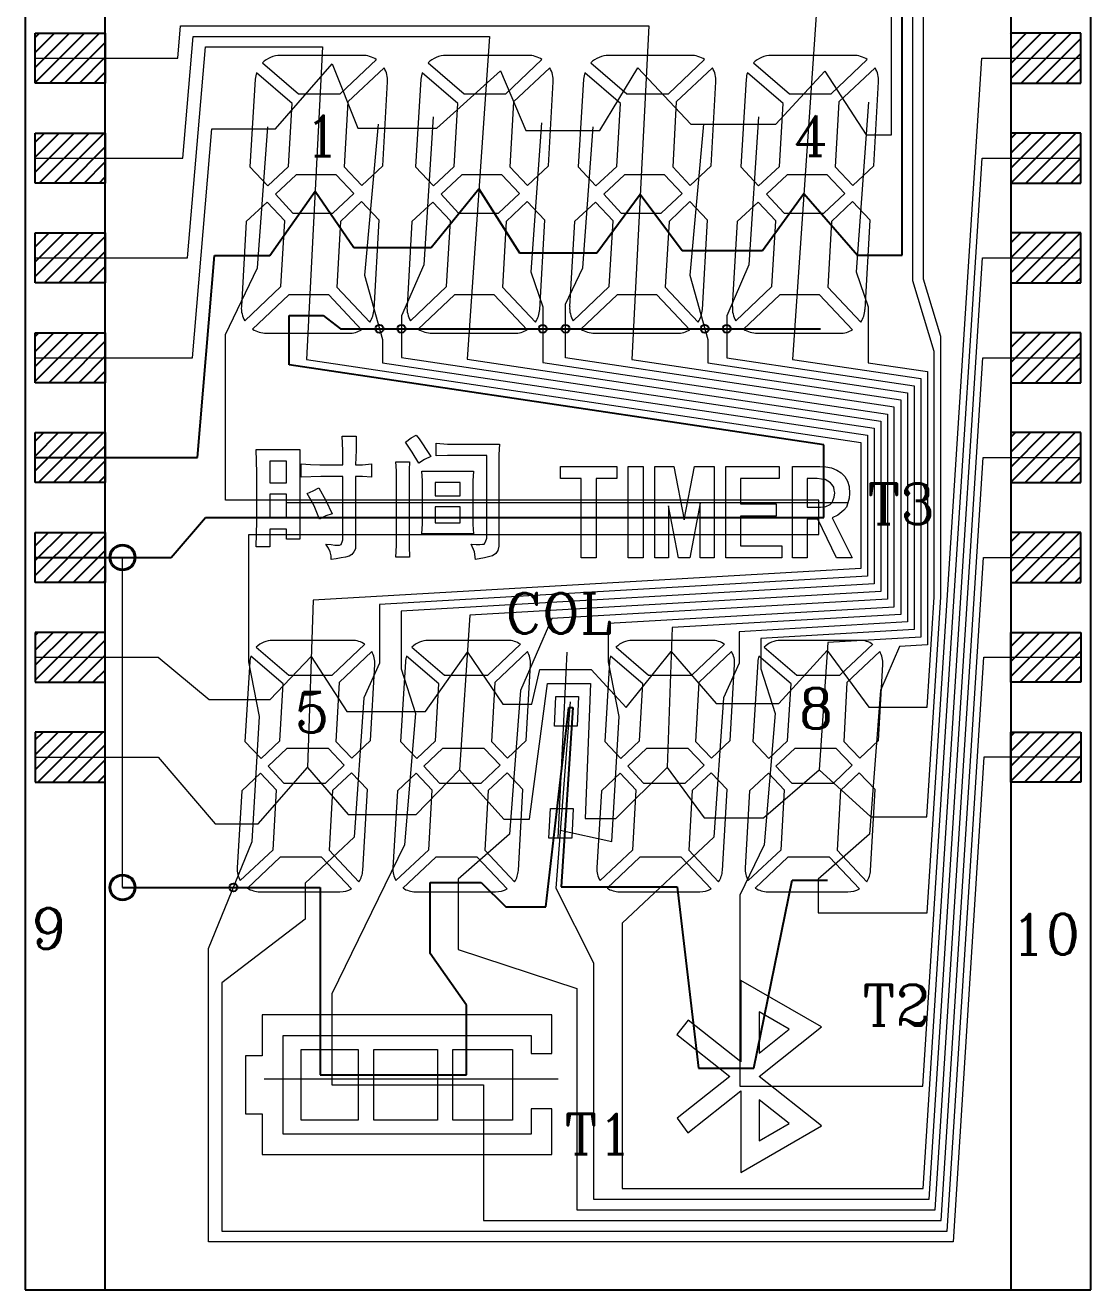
# Paper-space layout 'SW_Model_1' of a CAD drawing. Header units: millimetres. Extents: x 625 to 800, y 257 to 308.
# Drawn here: x 783.58 to 799.58, y 279.09 to 298.09 of the extents above; entities that cross this region are included whole.
import ezdxf

# ---------------------------------------------------------------- set-up
doc = ezdxf.new("R2010")
doc.units = ezdxf.units.MM
doc.linetypes.add('HIDDEN', pattern=[1.905, 1.27, -0.635])
doc.layers.add('剖面线层1', color=4, linetype='Continuous')
doc.layers.add('粗实线层', color=7, linetype='Continuous', lineweight=25)
doc.styles.add('SLDTEXTSTYLE28', font='ROMANC')

psp = doc.layouts.new('SW_Model_1')

# ---------------------------------------------------------------- hatches: boundary and pattern name
at = {"layer": '剖面线层1'}
h = psp.add_hatch(dxfattribs=at)
h.set_pattern_fill('ANSI31', color=256, scale=0.05, style=0)
h.paths.add_polyline_path([(783.735, 297.968), (783.735, 297.218), (784.785, 297.218), (784.785, 297.968)], flags=0)
h = psp.add_hatch(dxfattribs=at)
h.set_pattern_fill('ANSI31', color=256, scale=0.05, style=0)
h.paths.add_polyline_path([(798.385, 297.218), (799.435, 297.218), (799.435, 297.968), (798.385, 297.968)], flags=0)
h = psp.add_hatch(dxfattribs=at)
h.set_pattern_fill('ANSI31', color=256, scale=0.05, style=0)
h.paths.add_polyline_path([(783.735, 296.468), (783.735, 295.718), (784.785, 295.718), (784.785, 296.468)], flags=0)
h = psp.add_hatch(dxfattribs=at)
h.set_pattern_fill('ANSI31', color=256, scale=0.05, style=0)
h.paths.add_polyline_path([(798.385, 295.718), (799.435, 295.718), (799.435, 296.468), (798.385, 296.468)], flags=0)
h = psp.add_hatch(dxfattribs=at)
h.set_pattern_fill('ANSI31', color=256, scale=0.05, style=0)
h.paths.add_polyline_path([(783.735, 294.968), (783.735, 294.218), (784.785, 294.218), (784.785, 294.968)], flags=0)
h = psp.add_hatch(dxfattribs=at)
h.set_pattern_fill('ANSI31', color=256, scale=0.05, style=0)
h.paths.add_polyline_path([(798.385, 294.218), (799.435, 294.218), (799.435, 294.968), (798.385, 294.968)], flags=0)
h = psp.add_hatch(dxfattribs=at)
h.set_pattern_fill('ANSI31', color=256, scale=0.05, style=0)
h.paths.add_polyline_path([(783.735, 293.468), (783.735, 292.718), (784.785, 292.718), (784.785, 293.468)], flags=0)
h = psp.add_hatch(dxfattribs=at)
h.set_pattern_fill('ANSI31', color=256, scale=0.05, style=0)
h.paths.add_polyline_path([(798.385, 292.718), (799.435, 292.718), (799.435, 293.468), (798.385, 293.468)], flags=0)
h = psp.add_hatch(dxfattribs=at)
h.set_pattern_fill('ANSI31', color=256, scale=0.05, style=0)
h.paths.add_polyline_path([(783.735, 291.968), (783.735, 291.218), (784.785, 291.218), (784.785, 291.968)], flags=0)
h = psp.add_hatch(dxfattribs=at)
h.set_pattern_fill('ANSI31', color=256, scale=0.05, style=0)
h.paths.add_polyline_path([(798.385, 291.218), (799.435, 291.218), (799.435, 291.968), (798.385, 291.968)], flags=0)
h = psp.add_hatch(dxfattribs=at)
h.set_pattern_fill('ANSI31', color=256, scale=0.05, style=0)
h.paths.add_polyline_path([(783.735, 290.468), (783.735, 289.718), (784.785, 289.718), (784.785, 290.468)], flags=0)
h = psp.add_hatch(dxfattribs=at)
h.set_pattern_fill('ANSI31', color=256, scale=0.05, style=0)
h.paths.add_polyline_path([(798.385, 289.718), (799.435, 289.718), (799.435, 290.468), (798.385, 290.468)], flags=0)
h = psp.add_hatch(dxfattribs=at)
h.set_pattern_fill('ANSI31', color=256, scale=0.05, style=0)
h.paths.add_polyline_path([(784.785, 288.968), (783.735, 288.968), (783.735, 288.218), (784.785, 288.218)], flags=0)
h = psp.add_hatch(dxfattribs=at)
h.set_pattern_fill('ANSI31', color=256, scale=0.05, style=0)
h.paths.add_polyline_path([(799.435, 288.218), (799.435, 288.968), (798.385, 288.968), (798.385, 288.218)], flags=0)
h = psp.add_hatch(dxfattribs=at)
h.set_pattern_fill('ANSI31', color=256, scale=0.05, style=0)
h.paths.add_polyline_path([(784.785, 287.468), (783.735, 287.468), (783.735, 286.718), (784.785, 286.718)], flags=0)
h = psp.add_hatch(dxfattribs=at)
h.set_pattern_fill('ANSI31', color=256, scale=0.05, style=0)
h.paths.add_polyline_path([(799.435, 286.718), (799.435, 287.468), (798.385, 287.468), (798.385, 286.718)], flags=0)

# ---------------------------------------------------------------- linework, layer by layer
at = {"color": 7, "linetype": 'Continuous', "lineweight": 25}
for p, q in [((783.585, 307.093), (783.585, 279.093)), ((798.385, 307.093), (798.385, 279.093)), ((799.585, 279.093), (799.585, 307.093)), ((783.585, 279.093), (799.585, 279.093)), ((798.385, 279.093), (799.585, 279.093))]:
    psp.add_line(p, q, dxfattribs=at)
at = {"color": 179, "linetype": 'Continuous', "lineweight": 25}
for p, q in [((784.785, 279.093), (784.785, 307.093)), ((783.735, 297.968), (784.785, 297.968)), ((783.735, 297.218), (783.735, 297.968)), ((784.785, 297.968), (784.785, 297.218)), ((799.435, 297.968), (798.385, 297.968)), ((798.385, 297.968), (798.385, 297.218)), ((799.435, 297.218), (799.435, 297.968)), ((784.785, 297.218), (783.735, 297.218)), ((798.385, 297.218), (799.435, 297.218)), ((783.735, 296.468), (784.785, 296.468)), ((783.735, 295.718), (783.735, 296.468)), ((784.785, 296.468), (784.785, 295.718)), ((799.435, 296.468), (798.385, 296.468)), ((798.385, 296.468), (798.385, 295.718)), ((799.435, 295.718), (799.435, 296.468)), ((784.785, 295.718), (783.735, 295.718)), ((798.385, 295.718), (799.435, 295.718)), ((783.735, 294.968), (784.785, 294.968)), ((783.735, 294.218), (783.735, 294.968)), ((784.785, 294.968), (784.785, 294.218)), ((799.435, 294.968), (798.385, 294.968)), ((798.385, 294.968), (798.385, 294.218)), ((799.435, 294.218), (799.435, 294.968)), ((784.785, 294.218), (783.735, 294.218)), ((798.385, 294.218), (799.435, 294.218)), ((783.735, 293.468), (784.785, 293.468)), ((783.735, 292.718), (783.735, 293.468)), ((784.785, 293.468), (784.785, 292.718)), ((799.435, 293.468), (798.385, 293.468)), ((798.385, 293.468), (798.385, 292.718)), ((799.435, 292.718), (799.435, 293.468)), ((784.785, 292.718), (783.735, 292.718)), ((798.385, 292.718), (799.435, 292.718)), ((783.735, 291.968), (784.785, 291.968)), ((783.735, 291.218), (783.735, 291.968)), ((784.785, 291.968), (784.785, 291.218)), ((799.435, 291.968), (798.385, 291.968)), ((798.385, 291.968), (798.385, 291.218)), ((799.435, 291.218), (799.435, 291.968)), ((784.785, 291.218), (783.735, 291.218)), ((798.385, 291.218), (799.435, 291.218)), ((783.735, 290.468), (784.785, 290.468)), ((783.735, 289.718), (783.735, 290.468)), ((784.785, 290.468), (784.785, 289.718)), ((799.435, 290.468), (798.385, 290.468)), ((798.385, 290.468), (798.385, 289.718)), ((799.435, 289.718), (799.435, 290.468)), ((784.785, 289.718), (783.735, 289.718)), ((798.385, 289.718), (799.435, 289.718)), ((784.785, 288.968), (783.735, 288.968)), ((783.735, 288.968), (783.735, 288.218)), ((784.785, 288.218), (784.785, 288.968)), ((798.385, 288.218), (798.385, 288.968)), ((798.385, 288.968), (799.435, 288.968)), ((799.435, 288.968), (799.435, 288.218)), ((783.735, 288.218), (784.785, 288.218)), ((799.435, 288.218), (798.385, 288.218)), ((784.785, 287.468), (783.735, 287.468)), ((783.735, 287.468), (783.735, 286.718)), ((784.785, 286.718), (784.785, 287.468)), ((798.385, 286.718), (798.385, 287.468)), ((798.385, 287.468), (799.435, 287.468)), ((799.435, 287.468), (799.435, 286.718)), ((783.735, 286.718), (784.785, 286.718)), ((799.435, 286.718), (798.385, 286.718))]:
    psp.add_line(p, q, dxfattribs=at)
at = {"color": 7, "linetype": 'HIDDEN', "lineweight": 18}
psp.add_line((784.785, 304.718), (784.785, 281.468), dxfattribs=at)
at = {"color": 30, "linetype": 'Continuous', "lineweight": 18}
for p, q in [((797.072, 294.274), (797.072, 301.203)), ((797.334, 293.41), (797.072, 294.274)), ((797.334, 289.495), (797.334, 293.41)), ((797.123, 286.198), (797.334, 289.495)), ((791.155, 286.16), (791.428, 288.202)), ((791.428, 288.202), (792.074, 288.202)), ((792.074, 288.202), (791.995, 286.172)), ((783.735, 287.093), (785.578, 287.093)), ((785.578, 287.093), (786.435, 286.094)), ((787.081, 286.094), (787.823, 286.939)), ((787.823, 286.939), (788.432, 286.234)), ((789.456, 286.234), (790.104, 286.904)), ((790.104, 286.904), (790.77, 286.16)), ((792.455, 286.172), (793.225, 286.939)), ((793.225, 286.939), (793.779, 286.182)), ((794.67, 286.182), (795.506, 286.904)), ((795.506, 286.904), (796.281, 286.198)), ((786.435, 286.094), (787.081, 286.094)), ((788.432, 286.234), (789.456, 286.234)), ((790.77, 286.16), (791.155, 286.16)), ((791.995, 286.172), (792.455, 286.172)), ((793.779, 286.182), (794.67, 286.182)), ((796.281, 286.198), (797.123, 286.198))]:
    psp.add_line(p, q, dxfattribs=at)
at = {"color": 204, "linetype": 'Continuous', "lineweight": 18}
for p, q in [((796.912, 294.25), (796.912, 301.003)), ((797.234, 293.188), (796.912, 294.25)), ((797.234, 289.498), (797.234, 293.188)), ((797.128, 287.846), (797.234, 289.498)), ((783.735, 288.593), (785.578, 288.593)), ((785.578, 288.593), (786.348, 287.961)), ((787.262, 287.961), (787.88, 288.603)), ((787.88, 288.603), (788.416, 287.777)), ((789.596, 287.777), (790.224, 288.67)), ((790.224, 288.67), (790.754, 287.887)), ((792.611, 287.838), (793.285, 288.68)), ((793.285, 288.68), (793.962, 287.897)), ((794.901, 287.897), (795.628, 288.696)), ((795.628, 288.696), (796.253, 287.846)), ((791.191, 287.887), (791.31, 288.412)), ((791.31, 288.412), (792.083, 288.412)), ((792.083, 288.412), (792.611, 287.838)), ((786.348, 287.961), (787.262, 287.961)), ((788.416, 287.777), (789.596, 287.777)), ((790.754, 287.887), (791.191, 287.887)), ((793.962, 287.897), (794.901, 287.897)), ((796.253, 287.846), (797.128, 287.846))]:
    psp.add_line(p, q, dxfattribs=at)
for p, q in [((796.752, 294.635), (796.752, 300.803)), ((787.257, 294.63), (787.937, 295.594)), ((787.937, 295.594), (788.52, 294.749)), ((789.682, 294.749), (790.398, 295.63)), ((790.398, 295.63), (791.006, 294.667)), ((792.167, 294.667), (792.821, 295.552)), ((792.821, 295.552), (793.448, 294.702)), ((794.657, 294.702), (795.279, 295.562)), ((795.279, 295.562), (796.082, 294.635)), ((786.169, 291.593), (786.427, 294.63)), ((786.427, 294.63), (787.257, 294.63)), ((788.52, 294.749), (789.682, 294.749)), ((791.006, 294.667), (792.167, 294.667)), ((793.448, 294.702), (794.657, 294.702)), ((796.082, 294.635), (796.752, 294.635)), ((787.547, 292.987), (787.547, 293.729)), ((787.547, 293.729), (788.06, 293.729)), ((788.06, 293.729), (788.317, 293.528)), ((788.317, 293.528), (795.526, 293.528)), ((795.577, 291.783), (787.547, 292.987)), ((795.577, 290.691), (795.577, 291.783)), ((783.735, 291.593), (786.169, 291.593)), ((785.777, 290.093), (786.293, 290.691)), ((786.293, 290.691), (795.577, 290.691)), ((783.735, 290.093), (785.777, 290.093)), ((791.404, 284.844), (791.747, 287.84)), ((791.808, 287.84), (791.631, 285.145)), ((791.747, 287.84), (791.808, 287.84)), ((785.046, 285.137), (788.012, 285.137)), ((788.012, 285.137), (788.012, 282.321)), ((789.663, 284.143), (789.663, 285.21)), ((789.663, 285.21), (790.43, 285.21)), ((790.43, 285.21), (790.801, 284.844)), ((791.631, 285.145), (793.373, 285.145)), ((793.373, 285.145), (793.694, 282.423)), ((794.528, 282.423), (795.102, 285.243)), ((795.102, 285.243), (795.633, 285.243)), ((790.801, 284.844), (791.404, 284.844)), ((790.21, 283.368), (789.663, 284.143)), ((790.21, 282.321), (790.21, 283.368)), ((788.012, 282.321), (790.21, 282.321)), ((793.694, 282.423), (794.528, 282.423))]:
    psp.add_line(p, q)
at = {"color": 15, "linetype": 'Continuous', "lineweight": 18}
for p, q in [((796.592, 296.44), (796.592, 298.49)), ((787.341, 296.532), (788.191, 297.51)), ((788.191, 297.51), (788.581, 296.543)), ((792.214, 296.507), (792.782, 297.447)), ((792.782, 297.447), (793.578, 296.602)), ((789.764, 296.543), (790.72, 297.402)), ((790.72, 297.402), (791.101, 296.507)), ((794.857, 296.602), (795.594, 297.4)), ((795.594, 297.4), (796.211, 296.44)), ((786.096, 293.093), (786.388, 296.532)), ((786.388, 296.532), (787.341, 296.532)), ((788.581, 296.543), (789.764, 296.543)), ((791.101, 296.507), (792.214, 296.507)), ((793.578, 296.602), (794.857, 296.602)), ((796.211, 296.44), (796.592, 296.44)), ((783.735, 293.093), (786.096, 293.093))]:
    psp.add_line(p, q, dxfattribs=at)
at = {"color": 5, "linetype": 'Continuous', "lineweight": 18}
for p, q in [((795.462, 298.241), (795.109, 293.067)), ((785.876, 297.593), (785.917, 298.081)), ((785.917, 298.081), (792.95, 298.081)), ((792.95, 298.081), (792.693, 293.065)), ((785.949, 296.093), (786.104, 297.921)), ((786.104, 297.921), (790.554, 297.921)), ((790.554, 297.921), (790.223, 293.071)), ((786.022, 294.593), (786.291, 297.761)), ((786.291, 297.761), (788.048, 297.761)), ((788.048, 297.761), (787.808, 293.069)), ((783.735, 297.593), (785.876, 297.593)), ((797.131, 284.755), (797.952, 297.593)), ((797.952, 297.593), (799.435, 297.593)), ((796.247, 296.932), (796.064, 294.382)), ((789.712, 296.71), (789.568, 294.488)), ((794.598, 296.71), (794.453, 294.488)), ((787.071, 294.442), (787.226, 296.56)), ((788.885, 296.602), (788.679, 294.333)), ((791.339, 296.62), (791.178, 294.382)), ((791.956, 294.442), (792.112, 296.56)), ((793.771, 296.602), (793.564, 294.333)), ((783.735, 296.093), (785.949, 296.093)), ((797.065, 282.152), (797.956, 296.093)), ((797.956, 296.093), (799.435, 296.093)), ((783.735, 294.593), (786.022, 294.593)), ((786.593, 293.44), (787.071, 294.442)), ((789.568, 294.488), (789.234, 293.725)), ((791.698, 293.9), (791.956, 294.442)), ((794.453, 294.488), (794.119, 293.725)), ((797.067, 280.612), (797.96, 294.593)), ((797.96, 294.593), (799.435, 294.593)), ((788.679, 294.333), (788.949, 293.366)), ((791.178, 294.382), (791.356, 293.856)), ((793.564, 294.333), (793.835, 293.366)), ((796.064, 294.382), (796.242, 293.856)), ((791.356, 293.856), (791.356, 293.023)), ((791.698, 293.093), (791.698, 293.9)), ((796.242, 293.856), (796.242, 293.019)), ((789.234, 293.725), (789.234, 293.098)), ((794.119, 293.725), (794.119, 293.094)), ((786.593, 290.952), (786.593, 293.44)), ((788.949, 293.366), (788.949, 293.019)), ((793.835, 293.366), (793.835, 293.015)), ((789.234, 293.098), (796.334, 292.034)), ((796.634, 292.353), (791.698, 293.093)), ((794.119, 293.094), (796.934, 292.672)), ((797.157, 280.452), (797.965, 293.093)), ((797.965, 293.093), (799.435, 293.093)), ((787.808, 293.069), (796.134, 291.821)), ((788.949, 293.019), (796.234, 291.928)), ((790.223, 293.071), (796.434, 292.14)), ((791.356, 293.023), (796.534, 292.247)), ((792.693, 293.065), (796.734, 292.459)), ((793.835, 293.015), (796.834, 292.566)), ((795.109, 293.067), (797.034, 292.779)), ((796.242, 293.019), (797.134, 292.885)), ((797.034, 292.779), (797.034, 288.895)), ((797.134, 292.885), (797.134, 288.781)), ((796.834, 292.566), (796.834, 289.124)), ((796.934, 292.672), (796.934, 289.01)), ((796.634, 289.353), (796.634, 292.353)), ((796.734, 292.459), (796.734, 289.238)), ((796.434, 292.14), (796.434, 289.582)), ((796.534, 292.247), (796.534, 289.467)), ((796.334, 292.034), (796.334, 289.696)), ((796.134, 291.821), (796.134, 289.925)), ((796.234, 291.928), (796.234, 289.811)), ((797.247, 280.292), (797.969, 291.593)), ((797.969, 291.593), (799.435, 291.593)), ((795.502, 290.952), (786.593, 290.952)), ((795.502, 290.44), (795.502, 290.952)), ((786.94, 288.523), (786.94, 290.44)), ((786.94, 290.44), (795.502, 290.44)), ((785.046, 285.137), (785.046, 290.093)), ((797.337, 280.132), (797.973, 290.093)), ((797.973, 290.093), (799.435, 290.093)), ((796.134, 289.925), (787.909, 289.449)), ((796.234, 289.811), (788.902, 289.386)), ((796.334, 289.696), (789.23, 289.285)), ((796.434, 289.582), (790.262, 289.224)), ((796.534, 289.467), (791.494, 289.176)), ((787.909, 289.449), (787.823, 286.939)), ((788.902, 289.386), (788.902, 288.504)), ((789.23, 289.285), (789.23, 288.418)), ((792.342, 289.104), (796.634, 289.353)), ((790.262, 289.224), (790.104, 286.904)), ((791.494, 289.176), (791.024, 288.093)), ((792.342, 288.523), (792.342, 289.104)), ((796.734, 289.238), (793.297, 289.04)), ((796.834, 289.124), (794.304, 288.978)), ((793.297, 289.04), (793.225, 286.939)), ((794.304, 288.978), (794.304, 288.504)), ((796.934, 289.01), (794.632, 288.876)), ((794.632, 288.876), (794.632, 288.418)), ((795.636, 288.814), (795.506, 286.904)), ((797.034, 288.895), (795.636, 288.814)), ((796.714, 288.757), (796.426, 288.093)), ((797.134, 288.781), (796.714, 288.757)), ((787.1, 287.705), (786.94, 288.523)), ((792.502, 287.705), (792.342, 288.523)), ((797.427, 279.972), (797.978, 288.593)), ((797.978, 288.593), (799.435, 288.593)), ((788.902, 288.504), (788.667, 287.982)), ((789.23, 288.418), (789.444, 287.749)), ((794.304, 288.504), (794.069, 287.982)), ((794.632, 288.418), (794.846, 287.749)), ((788.667, 287.982), (788.525, 285.89)), ((791.024, 288.093), (790.859, 285.934)), ((794.069, 287.982), (793.927, 285.89)), ((796.426, 288.093), (796.261, 285.934)), ((791.77, 287.926), (791.55, 285.123)), ((786.992, 285.828), (787.1, 287.705)), ((789.444, 287.749), (789.281, 285.776)), ((792.394, 285.828), (792.502, 287.705)), ((794.846, 287.749), (794.683, 285.776)), ((797.982, 287.093), (797.517, 279.812)), ((799.435, 287.093), (797.982, 287.093)), ((788.525, 285.89), (787.79, 285.201)), ((790.859, 285.934), (790.088, 285.261)), ((791.619, 285.994), (792.394, 285.828)), ((793.927, 285.89), (792.551, 284.601)), ((796.261, 285.934), (795.49, 285.261)), ((786.337, 284.219), (786.992, 285.828)), ((789.281, 285.776), (788.19, 283.537)), ((794.683, 285.776), (794.316, 285.021)), ((787.79, 285.201), (787.79, 284.661)), ((790.088, 285.261), (790.088, 284.204)), ((791.55, 285.123), (792.117, 284.005)), ((795.49, 285.261), (795.49, 284.755)), ((794.316, 285.021), (794.316, 282.152)), ((795.49, 284.755), (797.131, 284.755)), ((787.79, 284.661), (786.537, 283.704)), ((792.551, 284.601), (792.551, 280.612)), ((786.337, 279.812), (786.337, 284.219)), ((790.088, 284.204), (791.869, 283.618)), ((792.117, 284.005), (792.117, 280.452)), ((786.537, 283.704), (786.537, 279.972)), ((791.869, 283.618), (791.869, 280.292)), ((788.19, 283.537), (788.19, 282.172)), ((788.19, 282.172), (790.468, 282.172)), ((790.468, 282.172), (790.468, 280.132)), ((794.316, 282.152), (797.065, 282.152)), ((792.551, 280.612), (797.067, 280.612)), ((792.117, 280.452), (797.157, 280.452)), ((791.869, 280.292), (797.247, 280.292)), ((786.537, 279.972), (797.427, 279.972)), ((790.468, 280.132), (797.337, 280.132)), ((797.517, 279.812), (786.337, 279.812))]:
    psp.add_line(p, q, dxfattribs=at)
at = {"color": 7, "linetype": 'Continuous', "lineweight": 18}
for p, q in [((783.735, 297.968), (784.785, 297.968)), ((783.735, 297.218), (783.735, 297.968)), ((784.785, 297.968), (784.785, 297.218)), ((799.435, 297.968), (798.385, 297.968)), ((798.385, 297.968), (798.385, 297.218)), ((799.435, 297.218), (799.435, 297.968)), ((788.647, 297.635), (787.416, 297.635)), ((791.135, 297.635), (789.904, 297.635)), ((793.578, 297.635), (792.347, 297.635)), ((796.021, 297.635), (794.789, 297.635)), ((787.146, 297.522), (787.687, 297.059)), ((788.314, 297.059), (788.857, 297.572)), ((788.973, 297.448), (788.431, 296.935)), ((789.634, 297.522), (790.175, 297.059)), ((790.802, 297.059), (791.344, 297.572)), ((791.461, 297.448), (790.918, 296.935)), ((792.077, 297.522), (792.618, 297.059)), ((793.244, 297.059), (793.787, 297.572)), ((793.904, 297.448), (793.361, 296.935)), ((794.52, 297.522), (795.06, 297.059)), ((795.687, 297.059), (796.23, 297.572)), ((796.347, 297.448), (795.804, 296.935)), ((787.039, 297.28), (786.958, 295.959)), ((787.594, 296.914), (787.057, 297.375)), ((789.526, 297.28), (789.446, 295.959)), ((790.082, 296.914), (789.544, 297.375)), ((791.969, 297.28), (791.889, 295.959)), ((792.524, 296.914), (791.987, 297.375)), ((794.412, 297.28), (794.331, 295.959)), ((794.967, 296.914), (794.43, 297.375)), ((784.785, 297.218), (783.735, 297.218)), ((788.954, 295.974), (789.025, 297.236)), ((791.442, 295.974), (791.513, 297.236)), ((793.885, 295.974), (793.955, 297.236)), ((796.328, 295.974), (796.398, 297.236)), ((798.385, 297.218), (799.435, 297.218)), ((787.536, 295.966), (787.594, 296.914)), ((787.687, 297.059), (788.314, 297.059)), ((788.431, 296.935), (788.376, 295.959)), ((790.024, 295.966), (790.082, 296.914)), ((790.175, 297.059), (790.802, 297.059)), ((790.918, 296.935), (790.864, 295.959)), ((792.467, 295.966), (792.524, 296.914)), ((792.618, 297.059), (793.244, 297.059)), ((793.361, 296.935), (793.307, 295.959)), ((794.909, 295.966), (794.967, 296.914)), ((795.06, 297.059), (795.687, 297.059)), ((795.804, 296.935), (795.749, 295.959)), ((783.735, 296.468), (784.785, 296.468)), ((783.735, 295.718), (783.735, 296.468)), ((784.785, 296.468), (784.785, 295.718)), ((799.435, 296.468), (798.385, 296.468)), ((798.385, 296.468), (798.385, 295.718)), ((799.435, 295.718), (799.435, 296.468)), ((786.958, 295.959), (787.225, 295.673)), ((787.225, 295.673), (787.536, 295.966)), ((788.376, 295.959), (788.641, 295.678)), ((788.641, 295.678), (788.954, 295.974)), ((789.446, 295.959), (789.713, 295.673)), ((789.713, 295.673), (790.024, 295.966)), ((790.864, 295.959), (791.129, 295.678)), ((791.129, 295.678), (791.442, 295.974)), ((791.889, 295.959), (792.155, 295.673)), ((792.155, 295.673), (792.467, 295.966)), ((793.307, 295.959), (793.572, 295.678)), ((793.572, 295.678), (793.885, 295.974)), ((794.331, 295.959), (794.598, 295.673)), ((794.598, 295.673), (794.909, 295.966)), ((795.749, 295.959), (796.015, 295.678)), ((796.015, 295.678), (796.328, 295.974)), ((787.653, 295.842), (787.341, 295.549)), ((788.252, 295.842), (787.653, 295.842)), ((788.518, 295.561), (788.252, 295.842)), ((790.14, 295.842), (789.829, 295.549)), ((790.74, 295.842), (790.14, 295.842)), ((791.005, 295.561), (790.74, 295.842)), ((792.583, 295.842), (792.271, 295.549)), ((793.183, 295.842), (792.583, 295.842)), ((793.448, 295.561), (793.183, 295.842)), ((795.026, 295.842), (794.714, 295.549)), ((795.626, 295.842), (795.026, 295.842)), ((795.891, 295.561), (795.626, 295.842)), ((784.785, 295.718), (783.735, 295.718)), ((787.341, 295.549), (787.605, 295.265)), ((788.204, 295.265), (788.518, 295.561)), ((789.829, 295.549), (790.093, 295.265)), ((790.692, 295.265), (791.005, 295.561)), ((792.271, 295.549), (792.536, 295.265)), ((793.135, 295.265), (793.448, 295.561)), ((794.714, 295.549), (794.979, 295.265)), ((795.578, 295.265), (795.891, 295.561)), ((798.385, 295.718), (799.435, 295.718)), ((787.217, 295.432), (786.904, 295.138)), ((787.482, 295.148), (787.217, 295.432)), ((788.634, 295.438), (788.321, 295.142)), ((788.899, 295.158), (788.634, 295.438)), ((789.705, 295.432), (789.392, 295.138)), ((789.97, 295.148), (789.705, 295.432)), ((791.122, 295.438), (790.809, 295.142)), ((791.387, 295.158), (791.122, 295.438)), ((792.148, 295.432), (791.835, 295.138)), ((792.413, 295.148), (792.148, 295.432)), ((793.565, 295.438), (793.252, 295.142)), ((793.83, 295.158), (793.565, 295.438)), ((794.59, 295.432), (794.277, 295.138)), ((794.855, 295.148), (794.59, 295.432)), ((796.008, 295.438), (795.694, 295.142)), ((796.273, 295.158), (796.008, 295.438)), ((787.605, 295.265), (788.204, 295.265)), ((790.093, 295.265), (790.692, 295.265)), ((792.536, 295.265), (793.135, 295.265)), ((794.979, 295.265), (795.578, 295.265)), ((786.904, 295.138), (786.83, 293.861)), ((787.425, 294.161), (787.482, 295.148)), ((788.321, 295.142), (788.264, 294.154)), ((788.822, 293.817), (788.899, 295.158)), ((789.392, 295.138), (789.318, 293.861)), ((789.912, 294.161), (789.97, 295.148)), ((790.809, 295.142), (790.752, 294.154)), ((791.31, 293.817), (791.387, 295.158)), ((791.835, 295.138), (791.76, 293.861)), ((792.355, 294.161), (792.413, 295.148)), ((793.252, 295.142), (793.195, 294.154)), ((793.753, 293.817), (793.83, 295.158)), ((794.277, 295.138), (794.203, 293.861)), ((794.798, 294.161), (794.855, 295.148)), ((795.694, 295.142), (795.638, 294.154)), ((796.196, 293.817), (796.273, 295.158)), ((783.735, 294.968), (784.785, 294.968)), ((783.735, 294.218), (783.735, 294.968)), ((784.785, 294.968), (784.785, 294.218)), ((799.435, 294.968), (798.385, 294.968)), ((798.385, 294.968), (798.385, 294.218)), ((799.435, 294.218), (799.435, 294.968)), ((784.785, 294.218), (783.735, 294.218)), ((798.385, 294.218), (799.435, 294.218)), ((786.881, 293.648), (787.425, 294.161)), ((787.541, 294.037), (786.998, 293.524)), ((788.141, 294.037), (787.541, 294.037)), ((788.636, 293.512), (788.141, 294.037)), ((788.264, 294.154), (788.76, 293.629)), ((789.369, 293.648), (789.912, 294.161)), ((790.029, 294.037), (789.485, 293.524)), ((790.628, 294.037), (790.029, 294.037)), ((791.124, 293.512), (790.628, 294.037)), ((790.752, 294.154), (791.248, 293.629)), ((791.812, 293.648), (792.355, 294.161)), ((792.472, 294.037), (791.928, 293.524)), ((793.071, 294.037), (792.472, 294.037)), ((793.567, 293.512), (793.071, 294.037)), ((793.195, 294.154), (793.69, 293.629)), ((794.254, 293.648), (794.798, 294.161)), ((794.915, 294.037), (794.371, 293.524)), ((795.514, 294.037), (794.915, 294.037)), ((796.009, 293.512), (795.514, 294.037)), ((795.638, 294.154), (796.133, 293.629)), ((783.735, 293.468), (784.785, 293.468)), ((783.735, 292.718), (783.735, 293.468)), ((784.785, 293.468), (784.785, 292.718)), ((787.207, 293.461), (788.445, 293.461)), ((789.695, 293.461), (790.933, 293.461)), ((792.138, 293.461), (793.376, 293.461)), ((794.581, 293.461), (795.818, 293.461)), ((799.435, 293.468), (798.385, 293.468)), ((798.385, 293.468), (798.385, 292.718)), ((799.435, 292.718), (799.435, 293.468)), ((784.785, 292.718), (783.735, 292.718)), ((798.385, 292.718), (799.435, 292.718)), ((783.735, 291.968), (784.785, 291.968)), ((783.735, 291.218), (783.735, 291.968)), ((784.785, 291.968), (784.785, 291.218)), ((799.435, 291.968), (798.385, 291.968)), ((798.385, 291.968), (798.385, 291.218)), ((799.435, 291.218), (799.435, 291.968)), ((788.352, 291.698), (788.344, 291.914)), ((788.344, 291.914), (788.552, 291.914)), ((788.552, 291.914), (788.552, 291.706)), ((789.293, 291.826), (789.381, 291.89)), ((789.397, 291.674), (789.293, 291.826)), ((789.381, 291.89), (789.453, 291.93)), ((789.453, 291.93), (789.501, 291.874)), ((789.501, 291.874), (789.549, 291.802)), ((789.549, 291.802), (789.604, 291.714)), ((789.756, 291.81), (789.923, 291.794)), ((789.756, 291.619), (789.756, 291.81)), ((789.923, 291.794), (790.091, 291.794)), ((790.091, 291.794), (790.705, 291.794)), ((790.705, 291.794), (790.697, 291.642)), ((787.052, 291.714), (787.706, 291.714)), ((787.06, 291.363), (787.052, 291.714)), ((787.706, 291.714), (787.706, 291.563)), ((787.706, 291.563), (787.706, 291.395)), ((788.352, 291.483), (788.352, 291.698)), ((788.552, 291.706), (788.544, 291.483)), ((789.493, 291.507), (789.397, 291.674)), ((789.581, 291.563), (789.493, 291.507)), ((789.676, 291.611), (789.581, 291.563)), ((789.604, 291.714), (789.676, 291.611)), ((789.923, 291.627), (789.756, 291.619)), ((790.099, 291.627), (789.923, 291.627)), ((790.514, 291.627), (790.099, 291.627)), ((790.514, 290.382), (790.514, 291.627)), ((790.697, 291.642), (790.697, 291.483)), ((787.259, 291.539), (787.259, 291.212)), ((787.507, 291.539), (787.259, 291.539)), ((787.507, 291.212), (787.507, 291.539)), ((787.706, 291.395), (787.706, 291.22)), ((787.73, 291.499), (787.866, 291.491)), ((787.73, 291.3), (787.73, 291.499)), ((787.866, 291.491), (788.009, 291.483)), ((788.009, 291.483), (788.177, 291.483)), ((788.177, 291.483), (788.352, 291.483)), ((788.544, 291.483), (788.647, 291.483)), ((788.647, 291.483), (788.783, 291.499)), ((788.783, 291.499), (788.783, 291.3)), ((789.158, 291.395), (789.15, 291.531)), ((789.15, 291.531), (789.357, 291.531)), ((789.158, 291.244), (789.158, 291.395)), ((789.357, 291.531), (789.349, 291.411)), ((789.349, 291.411), (789.349, 291.292)), ((789.541, 291.387), (790.314, 291.387)), ((789.549, 291.244), (789.541, 291.387)), ((790.314, 291.387), (790.306, 291.244)), ((790.697, 291.483), (790.697, 290.342)), ((791.623, 291.278), (791.623, 291.461)), ((791.623, 291.461), (792.466, 291.461)), ((792.466, 291.461), (792.466, 291.278)), ((792.641, 291.461), (792.863, 291.461)), ((792.641, 290.086), (792.641, 291.461)), ((792.863, 291.461), (792.863, 290.086)), ((793.038, 290.086), (793.038, 291.461)), ((793.038, 291.461), (793.324, 291.461)), ((793.324, 291.461), (793.479, 290.656)), ((793.479, 290.656), (793.634, 291.461)), ((793.634, 291.461), (793.928, 291.461)), ((793.928, 291.461), (793.928, 290.086)), ((794.103, 291.461), (794.907, 291.461)), ((794.103, 290.086), (794.103, 291.461)), ((794.907, 291.461), (794.907, 291.278)), ((795.105, 290.086), (795.105, 291.461)), ((795.105, 291.461), (795.519, 291.461)), ((795.519, 291.461), (795.606, 291.453)), ((795.606, 291.453), (795.694, 291.437)), ((795.694, 291.437), (795.773, 291.406)), ((795.773, 291.406), (795.837, 291.366)), ((784.785, 291.218), (783.735, 291.218)), ((787.06, 291.004), (787.06, 291.363)), ((787.259, 291.212), (787.507, 291.212)), ((787.706, 291.22), (787.706, 291.02)), ((788.025, 291.307), (787.73, 291.3)), ((788.352, 291.307), (788.025, 291.307)), ((788.352, 290.358), (788.352, 291.307)), ((788.647, 291.307), (788.544, 291.307)), ((788.544, 291.307), (788.544, 290.279)), ((788.783, 291.3), (788.647, 291.307)), ((789.158, 290.438), (789.158, 291.244)), ((789.349, 291.292), (789.349, 290.43)), ((789.549, 291.116), (789.549, 291.244)), ((789.74, 291.22), (789.74, 291.02)), ((790.115, 291.22), (789.74, 291.22)), ((790.115, 291.02), (790.115, 291.22)), ((790.306, 291.244), (790.306, 291.116)), ((791.933, 291.278), (791.623, 291.278)), ((791.933, 290.086), (791.933, 291.278)), ((792.466, 291.278), (792.156, 291.278)), ((792.156, 291.278), (792.156, 290.086)), ((794.907, 291.278), (794.326, 291.278)), ((794.326, 291.278), (794.326, 290.897)), ((795.479, 291.278), (795.328, 291.278)), ((795.328, 291.278), (795.328, 290.849)), ((795.543, 291.27), (795.479, 291.278)), ((795.598, 291.262), (795.543, 291.27)), ((795.638, 291.239), (795.598, 291.262)), ((795.678, 291.215), (795.638, 291.239)), ((795.702, 291.183), (795.678, 291.215)), ((795.726, 291.151), (795.702, 291.183)), ((795.837, 291.366), (795.893, 291.31)), ((795.893, 291.31), (795.932, 291.239)), ((795.932, 291.239), (795.956, 291.159)), ((798.385, 291.218), (799.435, 291.218)), ((787.06, 290.637), (787.06, 291.004)), ((787.259, 291.044), (787.259, 290.693)), ((787.507, 291.044), (787.259, 291.044)), ((787.507, 290.693), (787.507, 291.044)), ((787.706, 291.02), (787.706, 290.821)), ((787.818, 291.052), (787.906, 291.092)), ((787.921, 290.869), (787.818, 291.052)), ((787.906, 291.092), (787.993, 291.14)), ((787.993, 291.14), (788.097, 290.949)), ((789.549, 290.717), (789.549, 291.116)), ((789.74, 291.02), (790.115, 291.02)), ((790.306, 291.116), (790.306, 290.709)), ((795.718, 290.96), (795.734, 291)), ((795.734, 291.103), (795.726, 291.151)), ((795.741, 291.064), (795.734, 291.103)), ((795.734, 291), (795.741, 291.064)), ((795.956, 291.159), (795.964, 291.056)), ((795.964, 291.056), (795.956, 290.984)), ((787.706, 290.821), (787.706, 290.653)), ((788.001, 290.669), (787.921, 290.869)), ((788.097, 290.949), (788.193, 290.749)), ((789.74, 290.853), (789.74, 290.614)), ((790.115, 290.853), (789.74, 290.853)), ((790.115, 290.614), (790.115, 290.853)), ((793.396, 290.086), (793.245, 290.867)), ((793.245, 290.867), (793.245, 290.086)), ((793.722, 290.908), (793.563, 290.086)), ((793.722, 290.086), (793.722, 290.908)), ((794.326, 290.897), (794.859, 290.897)), ((794.859, 290.897), (794.859, 290.714)), ((795.328, 290.849), (795.527, 290.849)), ((795.527, 290.849), (795.606, 290.857)), ((795.606, 290.857), (795.67, 290.889)), ((795.67, 290.889), (795.702, 290.921)), ((795.702, 290.921), (795.718, 290.96)), ((795.877, 290.801), (795.789, 290.73)), ((795.916, 290.849), (795.877, 290.801)), ((795.94, 290.913), (795.916, 290.849)), ((795.956, 290.984), (795.94, 290.913)), ((787.052, 290.255), (787.06, 290.637)), ((787.259, 290.693), (787.507, 290.693)), ((787.706, 290.653), (787.706, 290.502)), ((788.097, 290.717), (788.001, 290.669)), ((788.193, 290.749), (788.097, 290.717)), ((789.549, 290.598), (789.549, 290.717)), ((789.74, 290.614), (790.115, 290.614)), ((790.306, 290.709), (790.306, 290.59)), ((794.859, 290.714), (794.326, 290.714)), ((794.326, 290.714), (794.326, 290.268)), ((795.487, 290.666), (795.328, 290.666)), ((795.328, 290.666), (795.328, 290.086)), ((795.765, 290.086), (795.487, 290.666)), ((795.789, 290.73), (795.702, 290.69)), ((795.702, 290.69), (796.004, 290.086)), ((783.735, 290.468), (784.785, 290.468)), ((783.735, 289.718), (783.735, 290.468)), ((784.785, 290.468), (784.785, 289.718)), ((787.507, 290.518), (787.259, 290.518)), ((787.259, 290.518), (787.259, 290.255)), ((787.507, 290.366), (787.507, 290.518)), ((787.706, 290.502), (787.706, 290.366)), ((789.158, 290.271), (789.158, 290.438)), ((789.349, 290.43), (789.349, 290.263)), ((789.541, 290.446), (789.549, 290.598)), ((790.314, 290.446), (789.541, 290.446)), ((790.306, 290.59), (790.314, 290.446)), ((799.435, 290.468), (798.385, 290.468)), ((798.385, 290.468), (798.385, 289.718)), ((799.435, 289.718), (799.435, 290.468)), ((787.259, 290.255), (787.052, 290.255)), ((787.706, 290.366), (787.507, 290.366)), ((788.137, 290.231), (788.097, 290.295)), ((788.097, 290.295), (788.177, 290.287)), ((788.161, 290.175), (788.137, 290.231)), ((788.177, 290.287), (788.233, 290.279)), ((788.233, 290.279), (788.28, 290.279)), ((788.28, 290.279), (788.304, 290.279)), ((788.304, 290.279), (788.328, 290.287)), ((788.328, 290.287), (788.336, 290.303)), ((788.336, 290.303), (788.344, 290.326)), ((788.344, 290.326), (788.352, 290.358)), ((788.544, 290.279), (788.544, 290.223)), ((789.15, 290.095), (789.158, 290.271)), ((789.349, 290.263), (789.357, 290.095)), ((790.33, 290.175), (790.282, 290.295)), ((790.282, 290.295), (790.354, 290.287)), ((790.354, 290.287), (790.41, 290.287)), ((790.41, 290.287), (790.45, 290.295)), ((790.45, 290.295), (790.474, 290.295)), ((790.474, 290.295), (790.498, 290.326)), ((790.498, 290.326), (790.514, 290.382)), ((790.697, 290.263), (790.681, 290.199)), ((790.697, 290.342), (790.697, 290.263)), ((794.326, 290.268), (794.946, 290.268)), ((794.946, 290.268), (794.946, 290.086)), ((788.177, 290.119), (788.161, 290.175)), ((788.177, 290.063), (788.177, 290.119)), ((788.256, 290.071), (788.177, 290.063)), ((788.328, 290.087), (788.256, 290.071)), ((788.392, 290.095), (788.328, 290.087)), ((788.448, 290.111), (788.392, 290.095)), ((788.488, 290.135), (788.448, 290.111)), ((788.52, 290.175), (788.488, 290.135)), ((788.544, 290.223), (788.52, 290.175)), ((789.357, 290.095), (789.15, 290.095)), ((790.346, 290.063), (790.33, 290.175)), ((790.482, 290.087), (790.346, 290.063)), ((790.601, 290.119), (790.482, 290.087)), ((790.649, 290.151), (790.601, 290.119)), ((790.681, 290.199), (790.649, 290.151)), ((792.156, 290.086), (791.933, 290.086)), ((792.863, 290.086), (792.641, 290.086)), ((793.245, 290.086), (793.038, 290.086)), ((793.563, 290.086), (793.396, 290.086)), ((793.928, 290.086), (793.722, 290.086)), ((794.946, 290.086), (794.103, 290.086)), ((795.328, 290.086), (795.105, 290.086)), ((796.004, 290.086), (795.765, 290.086)), ((784.785, 289.718), (783.735, 289.718)), ((798.385, 289.718), (799.435, 289.718)), ((784.785, 288.968), (783.735, 288.968)), ((783.735, 288.968), (783.735, 288.218)), ((784.785, 288.218), (784.785, 288.968)), ((798.385, 288.218), (798.385, 288.968)), ((798.385, 288.968), (799.435, 288.968)), ((799.435, 288.968), (799.435, 288.218)), ((787.054, 288.744), (787.543, 288.325)), ((788.494, 288.847), (787.298, 288.847)), ((788.192, 288.325), (788.683, 288.79)), ((789.392, 288.744), (789.881, 288.325)), ((790.831, 288.847), (789.636, 288.847)), ((790.529, 288.325), (791.021, 288.79)), ((792.456, 288.744), (792.945, 288.325)), ((793.896, 288.847), (792.7, 288.847)), ((793.594, 288.325), (794.085, 288.79)), ((794.682, 288.744), (795.171, 288.325)), ((796.121, 288.847), (794.926, 288.847)), ((795.819, 288.325), (796.311, 288.79)), ((786.957, 288.526), (786.884, 287.33)), ((787.459, 288.195), (786.973, 288.611)), ((788.789, 288.678), (788.298, 288.213)), ((789.294, 288.526), (789.221, 287.33)), ((789.797, 288.195), (789.311, 288.611)), ((791.126, 288.678), (790.635, 288.213)), ((792.359, 288.526), (792.286, 287.33)), ((792.861, 288.195), (792.375, 288.611)), ((794.191, 288.678), (793.7, 288.213)), ((794.584, 288.526), (794.511, 287.33)), ((795.087, 288.195), (794.601, 288.611)), ((796.416, 288.678), (795.925, 288.213)), ((788.771, 287.344), (788.835, 288.486)), ((791.109, 287.344), (791.173, 288.486)), ((794.173, 287.344), (794.237, 288.486)), ((796.399, 287.344), (796.463, 288.486)), ((783.735, 288.218), (784.785, 288.218)), ((787.407, 287.336), (787.459, 288.195)), ((787.543, 288.325), (788.192, 288.325)), ((788.298, 288.213), (788.248, 287.33)), ((789.744, 287.336), (789.797, 288.195)), ((789.881, 288.325), (790.529, 288.325)), ((790.635, 288.213), (790.586, 287.33)), ((792.809, 287.336), (792.861, 288.195)), ((792.945, 288.325), (793.594, 288.325)), ((793.7, 288.213), (793.65, 287.33)), ((795.034, 287.336), (795.087, 288.195)), ((795.171, 288.325), (795.819, 288.325)), ((795.925, 288.213), (795.876, 287.33)), ((799.435, 288.218), (798.385, 288.218)), ((791.531, 287.561), (791.553, 288.003)), ((791.553, 288.003), (791.895, 288.003)), ((791.895, 288.003), (791.874, 287.561)), ((784.785, 287.468), (783.735, 287.468)), ((783.735, 287.468), (783.735, 286.718)), ((784.785, 286.718), (784.785, 287.468)), ((791.874, 287.561), (791.531, 287.561)), ((798.385, 286.718), (798.385, 287.468)), ((798.385, 287.468), (799.435, 287.468)), ((799.435, 287.468), (799.435, 286.718)), ((786.884, 287.33), (787.125, 287.072)), ((787.125, 287.072), (787.407, 287.336)), ((787.512, 287.224), (787.23, 286.959)), ((788.136, 287.224), (787.512, 287.224)), ((788.376, 286.971), (788.136, 287.224)), ((788.248, 287.33), (788.488, 287.076)), ((788.488, 287.076), (788.771, 287.344)), ((789.221, 287.33), (789.463, 287.072)), ((789.463, 287.072), (789.744, 287.336)), ((789.85, 287.224), (789.568, 286.959)), ((790.474, 287.224), (789.85, 287.224)), ((790.714, 286.971), (790.474, 287.224)), ((790.586, 287.33), (790.826, 287.076)), ((790.826, 287.076), (791.109, 287.344)), ((792.286, 287.33), (792.527, 287.072)), ((792.527, 287.072), (792.809, 287.336)), ((792.914, 287.224), (792.632, 286.959)), ((793.538, 287.224), (792.914, 287.224)), ((793.778, 286.971), (793.538, 287.224)), ((793.65, 287.33), (793.89, 287.076)), ((793.89, 287.076), (794.173, 287.344)), ((794.511, 287.33), (794.753, 287.072)), ((794.753, 287.072), (795.034, 287.336)), ((795.14, 287.224), (794.858, 286.959)), ((795.764, 287.224), (795.14, 287.224)), ((796.004, 286.971), (795.764, 287.224)), ((795.876, 287.33), (796.116, 287.076)), ((796.116, 287.076), (796.399, 287.344)), ((787.118, 286.854), (786.835, 286.587)), ((787.358, 286.597), (787.118, 286.854)), ((787.23, 286.959), (787.469, 286.703)), ((788.093, 286.703), (788.376, 286.971)), ((788.482, 286.859), (788.198, 286.591)), ((788.722, 286.605), (788.482, 286.859)), ((789.456, 286.854), (789.173, 286.587)), ((789.696, 286.597), (789.456, 286.854)), ((789.568, 286.959), (789.807, 286.703)), ((790.43, 286.703), (790.714, 286.971)), ((790.82, 286.859), (790.536, 286.591)), ((791.059, 286.605), (790.82, 286.859)), ((792.52, 286.854), (792.237, 286.587)), ((792.76, 286.597), (792.52, 286.854)), ((792.632, 286.959), (792.871, 286.703)), ((793.495, 286.703), (793.778, 286.971)), ((793.884, 286.859), (793.6, 286.591)), ((794.124, 286.605), (793.884, 286.859)), ((794.746, 286.854), (794.463, 286.587)), ((794.986, 286.597), (794.746, 286.854)), ((794.858, 286.959), (795.097, 286.703)), ((795.72, 286.703), (796.004, 286.971)), ((796.11, 286.859), (795.826, 286.591)), ((796.349, 286.605), (796.11, 286.859)), ((783.735, 286.718), (784.785, 286.718)), ((787.469, 286.703), (788.093, 286.703)), ((789.807, 286.703), (790.43, 286.703)), ((792.871, 286.703), (793.495, 286.703)), ((795.097, 286.703), (795.72, 286.703)), ((799.435, 286.718), (798.385, 286.718)), ((786.835, 286.587), (786.768, 285.432)), ((787.306, 285.703), (787.358, 286.597)), ((788.198, 286.591), (788.147, 285.697)), ((788.652, 285.392), (788.722, 286.605)), ((789.173, 286.587), (789.105, 285.432)), ((789.644, 285.703), (789.696, 286.597)), ((790.536, 286.591), (790.485, 285.697)), ((790.99, 285.392), (791.059, 286.605)), ((792.237, 286.587), (792.17, 285.432)), ((792.708, 285.703), (792.76, 286.597)), ((793.6, 286.591), (793.549, 285.697)), ((794.054, 285.392), (794.124, 286.605)), ((794.463, 286.587), (794.395, 285.432)), ((794.934, 285.703), (794.986, 286.597)), ((795.826, 286.591), (795.775, 285.697)), ((796.28, 285.392), (796.349, 286.605)), ((791.448, 285.878), (791.47, 286.32)), ((791.47, 286.32), (791.812, 286.32)), ((791.812, 286.32), (791.791, 285.878)), ((791.791, 285.878), (791.448, 285.878)), ((786.814, 285.239), (787.306, 285.703)), ((788.147, 285.697), (788.595, 285.222)), ((789.152, 285.239), (789.644, 285.703)), ((790.485, 285.697), (790.933, 285.222)), ((792.216, 285.239), (792.708, 285.703)), ((793.549, 285.697), (793.997, 285.222)), ((794.442, 285.239), (794.934, 285.703)), ((795.775, 285.697), (796.223, 285.222)), ((787.412, 285.591), (786.92, 285.127)), ((788.035, 285.591), (787.412, 285.591)), ((788.484, 285.117), (788.035, 285.591)), ((789.749, 285.591), (789.257, 285.127)), ((790.373, 285.591), (789.749, 285.591)), ((790.821, 285.117), (790.373, 285.591)), ((792.814, 285.591), (792.322, 285.127)), ((793.437, 285.591), (792.814, 285.591)), ((793.885, 285.117), (793.437, 285.591)), ((795.039, 285.591), (794.547, 285.127)), ((795.663, 285.591), (795.039, 285.591)), ((796.111, 285.117), (795.663, 285.591)), ((787.109, 285.07), (788.311, 285.07)), ((789.447, 285.07), (790.648, 285.07)), ((792.511, 285.07), (793.713, 285.07)), ((794.737, 285.07), (795.938, 285.07)), ((795.544, 283.042), (794.332, 283.74)), ((794.332, 283.74), (794.332, 282.515)), ((787.144, 283.223), (787.144, 282.607)), ((791.494, 283.223), (787.144, 283.223)), ((791.494, 282.644), (791.494, 283.223)), ((794.605, 283.266), (794.605, 282.647)), ((795.058, 283.006), (794.605, 283.266)), ((793.541, 283.142), (793.37, 282.928)), ((794.332, 282.515), (793.541, 283.142)), ((794.605, 282.297), (795.544, 283.042)), ((787.457, 281.432), (787.457, 282.913)), ((787.457, 282.913), (791.184, 282.913)), ((791.184, 282.913), (791.184, 282.644)), ((793.37, 282.928), (794.165, 282.297)), ((794.605, 282.647), (795.058, 283.006)), ((787.73, 281.642), (787.73, 282.703)), ((787.73, 282.703), (788.586, 282.703)), ((788.586, 282.703), (788.586, 281.642)), ((788.819, 281.642), (788.819, 282.703)), ((788.819, 282.703), (789.774, 282.703)), ((789.774, 282.703), (789.774, 281.642)), ((790.008, 281.642), (790.008, 282.703)), ((790.008, 282.703), (790.9, 282.703)), ((790.9, 282.703), (790.9, 281.642)), ((791.184, 282.644), (791.494, 282.644)), ((787.144, 282.607), (786.892, 282.607)), ((786.892, 282.607), (786.892, 281.737)), ((794.165, 282.297), (793.376, 281.672)), ((795.544, 281.553), (794.605, 282.297)), ((793.536, 281.449), (794.332, 282.08)), ((794.332, 282.08), (794.332, 280.855)), ((795.058, 281.589), (794.605, 281.948)), ((794.605, 281.948), (794.605, 281.329)), ((786.892, 281.737), (787.144, 281.737)), ((787.144, 281.737), (787.144, 281.122)), ((791.494, 281.808), (791.184, 281.808)), ((791.184, 281.808), (791.184, 281.432)), ((791.494, 281.122), (791.494, 281.808)), ((788.586, 281.642), (787.73, 281.642)), ((789.774, 281.642), (788.819, 281.642)), ((790.9, 281.642), (790.008, 281.642)), ((793.376, 281.672), (793.536, 281.449)), ((794.332, 280.855), (795.544, 281.553)), ((794.605, 281.329), (795.058, 281.589)), ((791.184, 281.432), (787.457, 281.432)), ((787.144, 281.122), (791.494, 281.122))]:
    psp.add_line(p, q, dxfattribs=at)
at = {"color": 40, "linetype": 'Continuous', "lineweight": 18}
for p, q in [((795.94, 290.913), (787.507, 290.913)), ((791.719, 288.668), (791.582, 285.878)), ((787.172, 282.263), (791.585, 282.263))]:
    psp.add_line(p, q, dxfattribs=at)
for centre, radius in [((788.904, 293.528), 0.06), ((789.234, 293.528), 0.06), ((791.356, 293.528), 0.06), ((791.698, 293.528), 0.06), ((793.789, 293.528), 0.06), ((794.119, 293.528), 0.06), ((785.046, 290.093), 0.18), ((785.046, 285.137), 0.18), ((786.711, 285.137), 0.06)]:
    psp.add_circle(centre, radius)
at = {"color": 5, "linetype": 'Continuous', "lineweight": 18}
for centre in [(785.046, 290.093), (785.046, 285.137)]:
    psp.add_circle(centre, 0.2, dxfattribs=at)
at = {"color": 7, "linetype": 'Continuous', "lineweight": 18}
for centre, radius, start, end in [((787.416, 297.257), 0.378, 90, 135.5345), ((788.647, 297.257), 0.378, 56.3964, 90), ((789.904, 297.257), 0.378, 90, 135.5345), ((791.135, 297.257), 0.378, 56.3964, 90), ((792.347, 297.257), 0.378, 90, 135.5345), ((793.578, 297.257), 0.378, 56.3964, 90), ((794.789, 297.257), 0.378, 90, 135.5345), ((796.021, 297.257), 0.378, 56.3964, 90), ((788.647, 297.257), 0.378, 356.7952, 30.3906), ((791.135, 297.257), 0.378, 356.7952, 30.3906), ((793.578, 297.257), 0.378, 356.7952, 30.3906), ((796.021, 297.257), 0.378, 356.7952, 30.3906), ((787.416, 297.257), 0.378, 161.8929, 176.5067), ((789.904, 297.257), 0.378, 161.8929, 176.5067), ((792.347, 297.257), 0.378, 161.8929, 176.5067), ((794.789, 297.257), 0.378, 161.8929, 176.5067), ((787.207, 293.839), 0.378, 176.6741, 210.3342), ((789.695, 293.839), 0.378, 176.6741, 210.3342), ((792.138, 293.839), 0.378, 176.6741, 210.3342), ((794.581, 293.839), 0.378, 176.6741, 210.3342), ((788.445, 293.839), 0.378, 326.363, 356.7203), ((790.933, 293.839), 0.378, 326.363, 356.7203), ((793.376, 293.839), 0.378, 326.363, 356.7203), ((795.818, 293.839), 0.378, 326.363, 356.7203), ((787.207, 293.839), 0.378, 236.34, 270), ((788.445, 293.839), 0.378, 270, 300.3573), ((789.695, 293.839), 0.378, 236.34, 270), ((790.933, 293.839), 0.378, 270, 300.3573), ((792.138, 293.839), 0.378, 236.34, 270), ((793.376, 293.839), 0.378, 270, 300.3573), ((794.581, 293.839), 0.378, 236.34, 270), ((795.818, 293.839), 0.378, 270, 300.3573), ((787.298, 288.505), 0.342, 90, 135.5345), ((788.494, 288.505), 0.342, 56.3964, 90), ((789.636, 288.505), 0.342, 90, 135.5345), ((790.831, 288.505), 0.342, 56.3964, 90), ((792.7, 288.505), 0.342, 90, 135.5345), ((793.896, 288.505), 0.342, 56.3964, 90), ((794.926, 288.505), 0.342, 90, 135.5345), ((796.121, 288.505), 0.342, 56.3964, 90), ((787.298, 288.505), 0.342, 161.8929, 176.5067), ((788.494, 288.505), 0.342, 356.7952, 30.3906), ((789.636, 288.505), 0.342, 161.8929, 176.5067), ((790.831, 288.505), 0.342, 356.7952, 30.3906), ((792.7, 288.505), 0.342, 161.8929, 176.5067), ((793.896, 288.505), 0.342, 356.7952, 30.3906), ((794.926, 288.505), 0.342, 161.8929, 176.5067), ((796.121, 288.505), 0.342, 356.7952, 30.3906), ((787.109, 285.412), 0.342, 176.6741, 210.3342), ((788.311, 285.412), 0.342, 326.363, 356.7203), ((789.447, 285.412), 0.342, 176.6741, 210.3342), ((790.648, 285.412), 0.342, 326.363, 356.7203), ((792.511, 285.412), 0.342, 176.6741, 210.3342), ((793.713, 285.412), 0.342, 326.363, 356.7203), ((794.737, 285.412), 0.342, 176.6741, 210.3342), ((795.938, 285.412), 0.342, 326.363, 356.7203), ((787.109, 285.412), 0.342, 236.34, 270), ((788.311, 285.412), 0.342, 270, 300.3573), ((789.447, 285.412), 0.342, 236.34, 270), ((790.648, 285.412), 0.342, 270, 300.3573), ((792.511, 285.412), 0.342, 236.34, 270), ((793.713, 285.412), 0.342, 270, 300.3573), ((794.737, 285.412), 0.342, 236.34, 270), ((795.938, 285.412), 0.342, 270, 300.3573)]:
    psp.add_arc(centre, radius, start, end, dxfattribs=at)

# ---------------------------------------------------------------- texts
at = {"layer": '粗实线层', "char_height": 0.608, "attachment_point": 1, "style": 'SLDTEXTSTYLE28'}
for s, insert in [('1', (787.778, 296.73)), ('4', (795.123, 296.733)), ('T3', (796.229, 291.203)), ('COL', (790.794, 289.559)), ('5', (787.631, 288.07)), ('8', (795.198, 288.13)), ('9', (783.673, 284.824)), ('10', (798.385, 284.739)), ('T2', (796.157, 283.672)), ('T1', (791.682, 281.735))]:
    psp.add_mtext(s, dxfattribs=dict(at, insert=insert))

doc.saveas('drawing.dxf')
